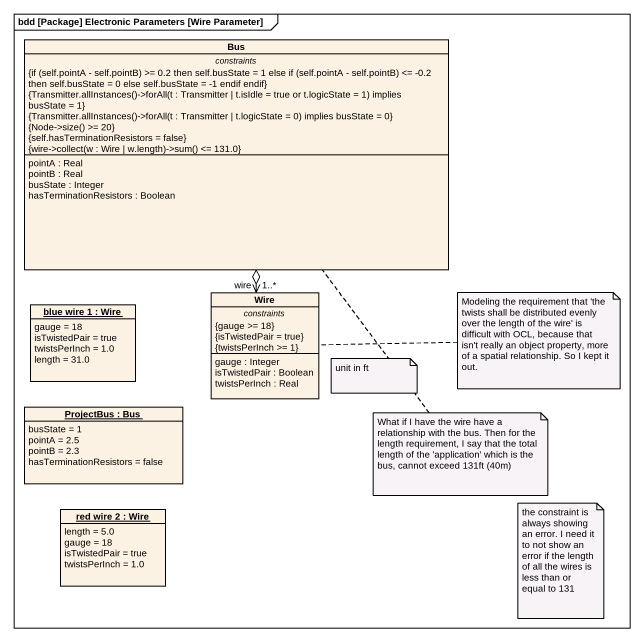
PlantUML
@startuml
mainframe bdd [Package] Electronic Parameters [Wire Parameter]
hide circle
hide empty members
class Bus {
  -- constraints --
  {field} {if (self.pointA - self.pointB) >= 0.2 then self.busState = 1 else if (self.pointA - self.pointB) <= -0.2 then self.busState = 0 else self.busState = -1 endif endif}
  {field} {Transmitter.allInstances()->forAll(t : Transmitter | t.isIdle = true or t.logicState = 1) implies busState = 1}
  {field} {Transmitter.allInstances()->forAll(t : Transmitter | t.logicState = 0) implies busState = 0}
  {field} {Node->size() >= 20}
  {self.hasTerminationResistors = false}
  {field} {wire->collect(w : Wire | w.length)->sum() <= 131.0}
  --
  pointA : Real
  pointB : Real
  busState : Integer
  hasTerminationResistors : Boolean
}
object "blue wire 1 : Wire" as blue_wire_1 {
  gauge = 18
  isTwistedPair = true
  twistsPerInch = 1.0
  length = 31.0
}
class Wire {
  -- constraints --
  {gauge >= 18}
  {isTwistedPair = true}
  {twistsPerInch >= 1}
  --
  gauge : Integer
  isTwistedPair : Boolean
  twistsPerInch : Real
}
object "ProjectBus : Bus" as ProjectBus {
  busState = 1
  pointA = 2.5
  pointB = 2.3
  hasTerminationResistors = false
}
object "red wire 2 : Wire" as red_wire_2 {
  length = 5.0
  gauge = 18
  isTwistedPair = true
  twistsPerInch = 1.0
}
Bus o--> "1..*\nwire" Wire
note right of Wire : Modeling the requirement that 'the twists shall be distributed evenly over the length of the wire' is difficult with OCL, because that isn't really an object property, more of a spatial relationship. So I kept it out.
note as N2
  unit in ft
end note
note bottom of Bus : What if I have the wire have a relationship with the bus. Then for the length requirement, I say that the total length of the 'application' which is the bus, cannot exceed 131ft (40m)
note as N4
  the constraint is always showing an error. I need it to not show an error if the length of all the wires is less than or equal to 131
end note
@enduml
